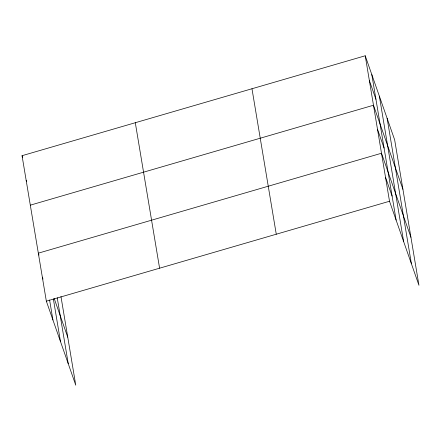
<?xml version="1.0" encoding="UTF-8"?>
<svg xmlns="http://www.w3.org/2000/svg" width="441" height="441" viewBox="0 0 441 441"><rect width="100%" height="100%" fill="white"/><g stroke="black" fill="none" stroke-linecap="round" stroke-linejoin="round"><path stroke-width="0.66" d="M60.968 296.545L75.775 385.225L46.344 301.17L22.05 155.695L365.225 55.775L394.656 139.83L418.95 285.305L389.513 201.25L365.225 55.775M30.308 205.159L373.483 105.239L402.92 189.288M46.344 301.17L389.513 201.25M369.354 80.505L375.941 99.319M377.49 129.241L384.078 148.055M410.935 237.297L381.498 153.242L38.323 253.167L39.006 255.113M385.506 177.249L392.093 196.058M22.05 155.695L22.734 157.641M26.179 180.43L26.636 181.725M54.226 298.579L67.76 337.216M42.336 277.168L43.014 279.114M387.121 118.298L411.409 263.773M379.348 96.116L403.642 241.591M371.813 74.59L396.106 220.065M251.976 88.751L276.27 234.226M135.299 122.725L159.587 268.2M57.214 297.686L68.239 363.693M53.344 298.838L60.467 341.516M49.59 299.979L52.931 319.984"/></g></svg>
